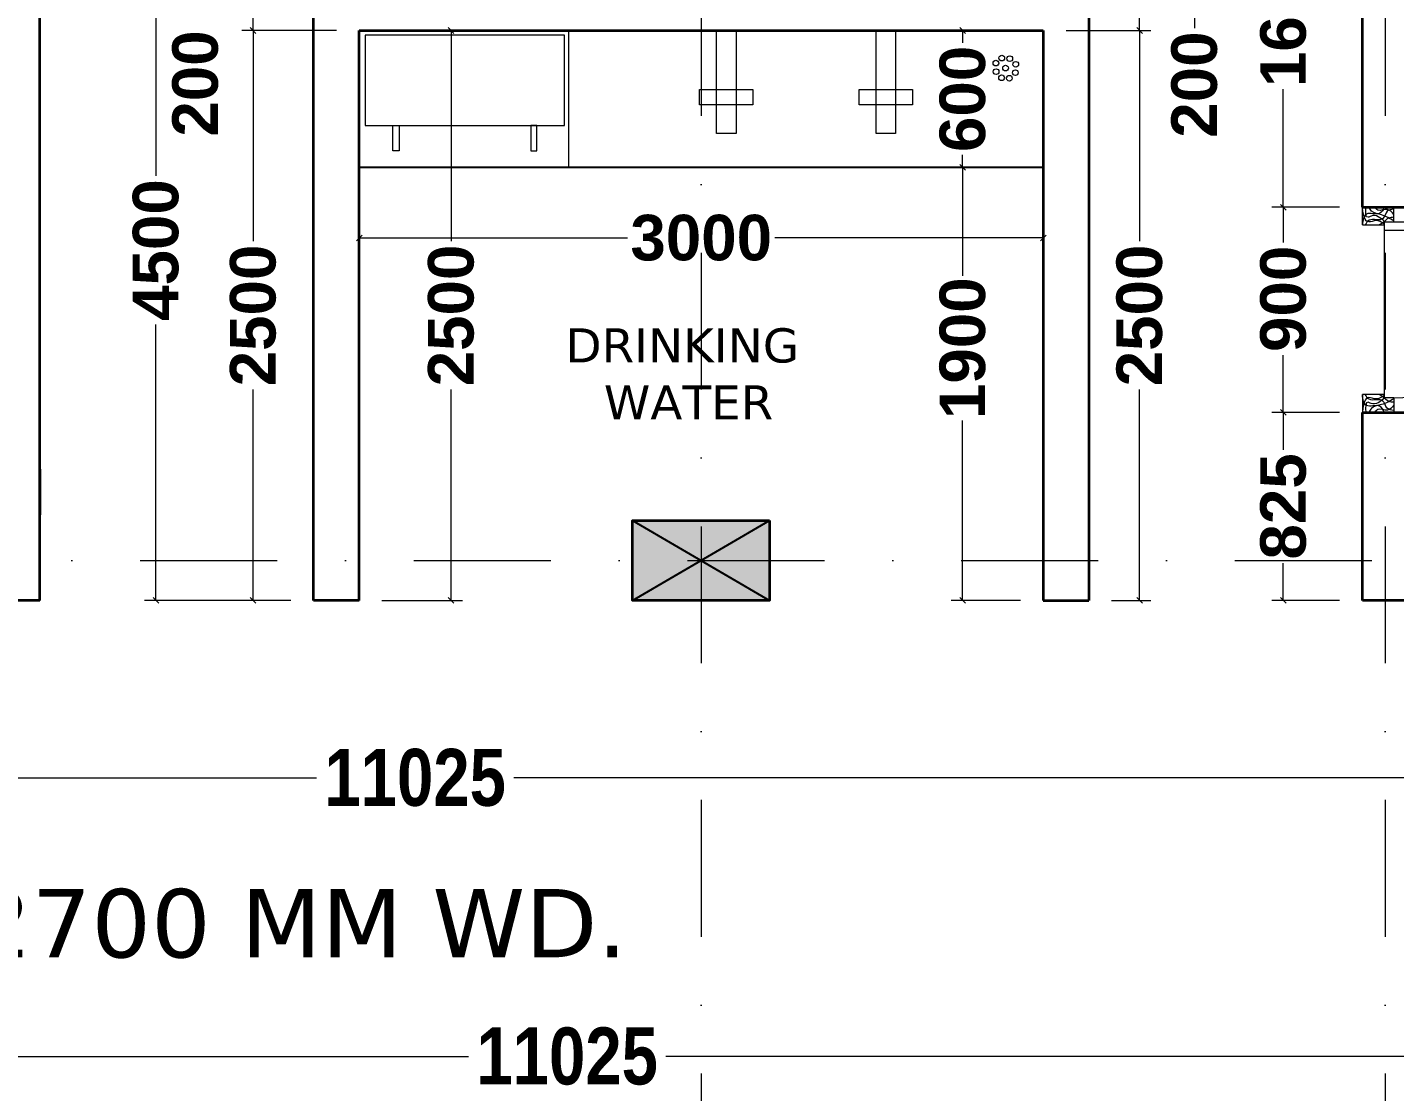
# Model space of a CAD drawing. Header units: millimetres. Extents: x -3092162 to 4513894, y -12317808 to 1849994.
# Drawn here: x -453469 to -447473, y -5834311 to -5829642 of the extents above; entities that cross this region are included whole.
import ezdxf

# ---------------------------------------------------------------- set-up
doc = ezdxf.new("R2010")
doc.units = ezdxf.units.MM
doc.header["$LTSCALE"] = 2
doc.header["$MEASUREMENT"] = 0
doc.linetypes.add('DASHDOT', pattern=[1, 0.5, -0.25, 0, -0.25])
for name, color, linetype, lineweight in [('coloumn', 10, 'Continuous', 35), ('D DIM', 250, 'Continuous', 9), ('DOOR', 27, 'Continuous', 5), ('FIXTURE', 252, 'Continuous', 0), ('GRID', 251, 'DASHDOT', 5), ('TEXT', 7, 'Continuous', 13), ('toi.dim.', 214, 'Continuous', 9), ('WAll', 250, 'Continuous', 35)]:
    doc.layers.add(name, color=color, linetype=linetype, lineweight=lineweight)
doc.styles.add('INNER DIM', font='ARIALNB.TTF', dxfattribs={"height": 250})
doc.styles.add('int dim', font='arialbd.ttf', dxfattribs={"height": 200})
doc.styles.add('style2', font='verdana.ttf')

# ---------------------------------------------------------------- blocks, each defined once
blk = doc.blocks.new('_Oblique')
at = {"color": 0, "linetype": 'ByBlock', "lineweight": -2}
blk.add_line((-0.5, -0.5), (0.5, 0.5), dxfattribs=at)

msp = doc.modelspace()

# ---------------------------------------------------------------- hatches: boundary and pattern name
at = {"layer": 'coloumn', "ltscale": 100}
msp.add_hatch(color=256, dxfattribs=at).paths.add_polyline_path([(-450214.7, -5831806.2), (-450214.7, -5832156.2), (-450814.7, -5832156.2), (-450814.7, -5831806.2)])

# ---------------------------------------------------------------- linework, layer by layer
at = {"layer": 'coloumn', "lineweight": 25, "ltscale": 100}
for p, q in [((-450814.7, -5832156.2), (-450214.7, -5831806.2)), ((-450814.7, -5831806.2), (-450214.7, -5832156.2))]:
    msp.add_line(p, q, dxfattribs=at)
at = {"layer": 'coloumn', "ltscale": 100}
msp.add_lwpolyline([(-450214.7, -5831806.2), (-450214.7, -5832156.2), (-450814.7, -5832156.2), (-450814.7, -5831806.2)], close=True, dxfattribs=at)
at = {"layer": 'D DIM', "ltscale": 100}
for p, q in [((-456663.9, -5832933.9), (-452200.7, -5832933.9)), ((-445538.9, -5832933.9), (-451335.7, -5832933.9)), ((-456663.9, -5834156), (-451534.1, -5834156)), ((-445539.3, -5834156), (-450669.1, -5834156))]:
    msp.add_line(p, q, dxfattribs=at)
at = {"layer": 'DOOR', "ltscale": 100}
for p, q in [((-447613.9, -5830431.2), (-447475.9, -5830431.2)), ((-447613.9, -5830509.2), (-447613.9, -5830431.2)), ((-447475.9, -5830494.8), (-447475.9, -5830431.2)), ((-447613.9, -5830509.2), (-447517.9, -5830509.2)), ((-447517.9, -5830494.8), (-447518, -5831267.6)), ((-447517.9, -5830494.8), (-447475.9, -5830494.8)), ((-447475.9, -5830494.8), (-446705.9, -5830494.8)), ((-447517.9, -5830532), (-446707.5, -5830532)), ((-447518, -5831253.2), (-447614, -5831253.2)), ((-447614, -5831253.2), (-447614, -5831331.2)), ((-447476, -5831267.6), (-447518, -5831267.6)), ((-447476, -5831267.6), (-447476, -5831331.2)), ((-447476, -5831331.2), (-447614, -5831331.2))]:
    msp.add_line(p, q, dxfattribs=at)
msp.add_arc((-447493.9, -5830479.6), 788.2, 271.30721, 358.89292, dxfattribs=at)
for points in [[(-447516.7, -5830431.2), (-447538.9, -5830458.2), (-447595.9, -5830461.2), (-447613.9, -5830509.2)], [(-447517.9, -5830505.6), (-447555.1, -5830490), (-447585.7, -5830496), (-447613.9, -5830436)], [(-447475.9, -5830439.6), (-447505.3, -5830449.2), (-447523.9, -5830481), (-447584.5, -5830488.8), (-447601.9, -5830509.2)], [(-447515.5, -5830494.8), (-447576.1, -5830470.2), (-447588.7, -5830475.6), (-447599.5, -5830431.2)], [(-447475.9, -5830491.2), (-447529.9, -5830465.4), (-447573.7, -5830448.6), (-447585.1, -5830431.2)], [(-447475.9, -5830463), (-447504.1, -5830440.8), (-447546.7, -5830443.8), (-447560.5, -5830431.2)], [(-447475.9, -5830475.6), (-447498.7, -5830479.2), (-447522.7, -5830498.4), (-447540.7, -5830509.2)], [(-447516.8, -5831331.2), (-447539, -5831304.2), (-447596, -5831301.2), (-447614, -5831253.2)], [(-447518, -5831256.8), (-447555.1, -5831272.4), (-447585.7, -5831266.4), (-447614, -5831326.4)], [(-447476, -5831322.8), (-447505.4, -5831313.2), (-447523.9, -5831281.4), (-447584.5, -5831273.6), (-447601.9, -5831253.2)], [(-447515.5, -5831267.6), (-447576.2, -5831292.2), (-447588.8, -5831286.8), (-447599.6, -5831331.2)], [(-447476, -5831271.2), (-447530, -5831297), (-447573.8, -5831313.8), (-447585.2, -5831331.2)], [(-447476, -5831286.8), (-447498.7, -5831283.2), (-447522.7, -5831264), (-447540.7, -5831253.2)], [(-447476, -5831299.4), (-447504.2, -5831321.6), (-447546.8, -5831318.6), (-447560.6, -5831331.2)]]:
    msp.add_spline(points, degree=3, dxfattribs=at)
at = {"layer": 'FIXTURE', "ltscale": 0.75}
for p, q in [((-452012.6, -5829656.6), (-452012.6, -5830256.2)), ((-451093.8, -5829656.6), (-452012.6, -5829656.6)), ((-451093.8, -5830256.2), (-451093.8, -5829656.6)), ((-451987.1, -5829676), (-451987.1, -5830073)), ((-451113.2, -5829676), (-451987.1, -5829676)), ((-451113.2, -5830073), (-451113.2, -5829676)), ((-451987.1, -5830073), (-451113.2, -5830073)), ((-451865.9, -5830073), (-451838.9, -5830073)), ((-451865.9, -5830184.3), (-451865.9, -5830073)), ((-451838.9, -5830073), (-451838.9, -5830184.3)), ((-451234.3, -5830073), (-451261.4, -5830073)), ((-451261.4, -5830073), (-451261.4, -5830184.3)), ((-451234.3, -5830184.3), (-451234.3, -5830073)), ((-451838.9, -5830184.3), (-451865.9, -5830184.3)), ((-451261.4, -5830184.3), (-451234.3, -5830184.3)), ((-452012.6, -5830256.2), (-451093.8, -5830256.2))]:
    msp.add_line(p, q, dxfattribs=at)
at = {"layer": 'FIXTURE', "ltscale": 100}
for points in [[(-450361.1, -5829656.2), (-450361.1, -5830107.7), (-450446.6, -5830107.7), (-450446.6, -5829656.2)], [(-449661.6, -5829656.2), (-449661.6, -5830107.7), (-449747.1, -5830107.7), (-449747.1, -5829656.2)]]:
    msp.add_lwpolyline(points, dxfattribs=at)
for points in [[(-450521.1, -5829914.7), (-450286.6, -5829914.7), (-450286.6, -5829982.7), (-450521.1, -5829982.7)], [(-449821.6, -5829914.7), (-449587.1, -5829914.7), (-449587.1, -5829982.7), (-449821.6, -5829982.7)]]:
    msp.add_lwpolyline(points, close=True, dxfattribs=at)
at = {"layer": 'FIXTURE', "ltscale": 15000}
for centre in [(-449221.4, -5829799.4), (-449195.4, -5829777.2), (-449160.7, -5829779.8), (-449134.2, -5829804.5), (-449220.7, -5829836.8), (-449196.4, -5829863.7), (-449179, -5829821), (-449162.3, -5829865.8), (-449136, -5829841.2)]:
    msp.add_circle(centre, 12.5, dxfattribs=at)
at = {"layer": 'GRID', "color": 5, "ltscale": 600}
for p, q in [((-450514.3, -5807829.3), (-450514.3, -5892623.2)), ((-447514.7, -5807829.3), (-447514.7, -5892623.2))]:
    msp.add_line(p, q, dxfattribs=at)
at = {"layer": 'GRID', "color": 6, "ltscale": 600}
msp.add_line((-460174.2, -5831981.2), (-367334.7, -5831981.2), dxfattribs=at)
at = {"layer": 'toi.dim.', "color": 214, "ltscale": 100}
for p, q in [((-452905.3, -5827656.2), (-452905.3, -5830293)), ((-452478.9, -5829656.2), (-452478.9, -5829456.2)), ((-448591.4, -5829656.2), (-448591.4, -5829456.2)), ((-448350.7, -5829595.7), (-448350.7, -5829645.7)), ((-452113.6, -5829656.2), (-452528.9, -5829656.2)), ((-452113.6, -5829656.2), (-452528.9, -5829656.2)), ((-452478.9, -5829656.2), (-452478.9, -5830580.8)), ((-450893.7, -5829656.2), (-451660.5, -5829656.2)), ((-451610.5, -5829656.2), (-451610.5, -5830580.8)), ((-449443.4, -5829656.2), (-449417.2, -5829656.2)), ((-449367.2, -5829656.2), (-449367.2, -5829710.9)), ((-448913.9, -5829656.2), (-448541.4, -5829656.2)), ((-448913.9, -5829656.2), (-448541.4, -5829656.2)), ((-448591.4, -5829656.2), (-448591.4, -5830580.8)), ((-447960.9, -5830431.2), (-447960.9, -5829914.2)), ((-449367.2, -5830256.2), (-449367.2, -5830201.5)), ((-449270.9, -5830256.2), (-449417.2, -5830256.2)), ((-449270.9, -5830256.2), (-449417.2, -5830256.2)), ((-449367.2, -5830256.2), (-449367.2, -5830731.8)), ((-447713.9, -5830431.2), (-448010.9, -5830431.2)), ((-447713.9, -5830431.2), (-448010.9, -5830431.2)), ((-447960.9, -5830431.2), (-447960.9, -5830586.4)), ((-452013.6, -5830637.2), (-452013.6, -5830516.1)), ((-452013.6, -5830566.1), (-450837.4, -5830566.1)), ((-449013.9, -5830566.1), (-450190.1, -5830566.1)), ((-449013.9, -5830637.2), (-449013.9, -5830516.1)), ((-452905.3, -5832156.2), (-452905.3, -5830945.5)), ((-447960.9, -5831331.2), (-447960.9, -5831079.9)), ((-452478.9, -5832156.2), (-452478.9, -5831231.6)), ((-451610.5, -5832156.2), (-451610.5, -5831231.6)), ((-448591.4, -5832156.2), (-448591.4, -5831231.6)), ((-447713.9, -5831331.2), (-448010.9, -5831331.2)), ((-447713.9, -5831331.2), (-448010.9, -5831331.2)), ((-447960.9, -5831331.2), (-447960.9, -5831495.5)), ((-449367.2, -5832156.2), (-449367.2, -5831367.5)), ((-447960.9, -5832156.2), (-447960.9, -5831991.9)), ((-452313.6, -5832156.2), (-452955.3, -5832156.2)), ((-452313.6, -5832156.2), (-452528.9, -5832156.2)), ((-451913.6, -5832156.2), (-451560.5, -5832156.2)), ((-449113.9, -5832156.2), (-449417.2, -5832156.2)), ((-448713.9, -5832156.2), (-448541.4, -5832156.2)), ((-447713.9, -5832156.2), (-448010.9, -5832156.2))]:
    msp.add_line(p, q, dxfattribs=at)
at = {"layer": 'WAll', "ltscale": 100}
for p, q in [((-453413.6, -5832156.2), (-453413.6, -5828556.2)), ((-447613.9, -5830431.2), (-447613.9, -5828774)), ((-452213.6, -5832156.2), (-452213.6, -5829456.2)), ((-448813.9, -5829456.2), (-448813.9, -5832156.2)), ((-452013.6, -5832156.2), (-452013.6, -5829656.2)), ((-452013.6, -5829656.2), (-449013.9, -5829656.2)), ((-449013.9, -5829656.2), (-449013.9, -5832156.2)), ((-447613.9, -5830431.2), (-445188.6, -5830431.2)), ((-453413.6, -5831198.8), (-453413.9, -5831198.8)), ((-447613.9, -5832156.2), (-447613.9, -5831331.2)), ((-447613.9, -5831331.2), (-447413.9, -5831331.2)), ((-453413.6, -5831580.8), (-453413.6, -5831780.8)), ((-453413.6, -5832156.2), (-456813.9, -5832156.2)), ((-452013.6, -5832156.2), (-452213.6, -5832156.2)), ((-449013.9, -5832156.2), (-448813.9, -5832156.2)), ((-445588.6, -5832156.2), (-447613.9, -5832156.2))]:
    msp.add_line(p, q, dxfattribs=at)
at = {"layer": 'WAll', "lineweight": 25, "ltscale": 100}
msp.add_line((-452013.6, -5830256.2), (-449013.9, -5830256.2), dxfattribs=at)

# ---------------------------------------------------------------- block references
at = {"layer": 'toi.dim.', "color": 214, "ltscale": 100, "xscale": 25, "yscale": 25, "zscale": 25}
for p, rotation in [((-452478.9, -5829656.2), 270), ((-452478.9, -5829656.2), 90), ((-451610.5, -5829656.2), 90), ((-449367.2, -5829656.2), 90), ((-448591.4, -5829656.2), 270), ((-448591.4, -5829656.2), 90), ((-449367.2, -5830256.2), 90), ((-449367.2, -5830256.2), 270), ((-447960.9, -5830431.2), 270), ((-447960.9, -5830431.2), 90), ((-452013.6, -5830566.1), 180), ((-447960.9, -5831331.2), 270), ((-447960.9, -5831331.2), 90), ((-452905.3, -5832156.2), 270), ((-452478.9, -5832156.2), 270), ((-451610.5, -5832156.2), 270), ((-449367.2, -5832156.2), 270), ((-448591.4, -5832156.2), 270), ((-447960.9, -5832156.2), 270)]:
    msp.add_blockref('_Oblique', p, dxfattribs=dict(at, rotation=rotation))
msp.add_blockref('_Oblique', (-449013.9, -5830566.1), dxfattribs=at)

# ---------------------------------------------------------------- texts
at = {"layer": 'D DIM', "ltscale": 100, "char_height": 250, "attachment_point": 5, "style": 'INNER DIM'}
for insert in [(-451768.2, -5832933.9), (-451101.6, -5834156)]:
    msp.add_mtext('\\A1;11025', dxfattribs=dict(at, insert=insert))
at = {"layer": 'TEXT', "lineweight": 50, "style": 'style2'}
for s, height, p in [('DRINKING', 150, (-451109, -5831112.4)), ('WATER', 150, (-450940.5, -5831362.4)), ('CORRIDOR 2700 MM WD.', 300, (-456073.7, -5833721.7))]:
    msp.add_text(s, height=height, dxfattribs=at).set_placement(p)
at = {"layer": 'toi.dim.', "ltscale": 100, "char_height": 200, "attachment_point": 5, "rotation": 90, "style": 'int dim'}
for s, insert in [('\\A1;1675', (-447960.9, -5829593.7)), ('\\A1;200', (-452732, -5829888.7)), ('\\A1;200', (-448350.7, -5829893.4)), ('\\A1;600', (-449367.2, -5829956.2)), ('\\A1;4500', (-452905.3, -5830619.2)), ('\\A1;2500', (-452478.9, -5830906.2)), ('\\A1;2500', (-451610.5, -5830906.2)), ('\\A1;2500', (-448591.4, -5830906.2)), ('\\A1;900', (-447960.9, -5830833.1)), ('\\A1;1900', (-449367.2, -5831049.7)), ('\\A1;825', (-447960.9, -5831743.7))]:
    msp.add_mtext(s, dxfattribs=dict(at, insert=insert))
at = {"layer": 'toi.dim.', "ltscale": 100, "insert": (-450513.7, -5830566.1), "char_height": 200, "attachment_point": 5, "style": 'int dim'}
msp.add_mtext('\\A1;3000', dxfattribs=at)

doc.saveas('drawing.dxf')
